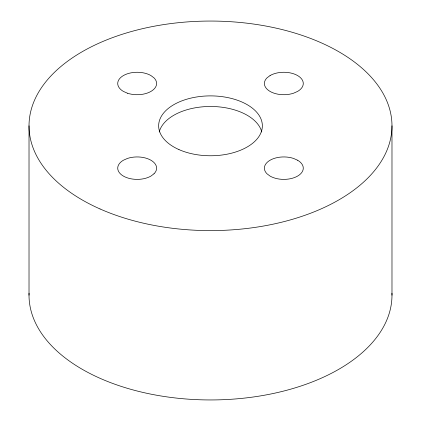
<?xml version="1.0" encoding="UTF-8"?>
<svg xmlns="http://www.w3.org/2000/svg" width="421" height="421" viewBox="0 0 421 421"><rect width="100%" height="100%" fill="white"/><g stroke="black" fill="none" stroke-linecap="round" stroke-linejoin="round"><path stroke-width="0.63" d="M391.983 125.826L391.983 295.174M29.017 125.826L29.017 295.174M391.951 293.216A181.483 104.776 0 0 1 210.5 399.95A181.483 104.776 0 0 1 29.049 293.216M159.227 131.952A51.851 29.938 0 0 1 210.5 106.476A51.851 29.938 0 0 1 261.773 131.952M270.082 75.554L266.988 77.88A19.445 11.225 0 0 0 270.082 91.431A19.445 11.225 0 0 0 293.553 93.215L297.579 91.431A19.445 11.225 0 0 0 297.579 75.554A19.445 11.225 0 0 0 270.082 75.554M154.012 173.778L150.918 176.099A19.445 11.225 0 0 1 123.421 176.099A19.445 11.225 0 0 1 123.421 160.222L127.447 158.438A19.445 11.225 0 0 1 150.918 160.222A19.445 11.225 0 0 1 154.012 173.778M297.579 160.222L293.553 158.438A19.445 11.225 0 0 0 270.082 160.222A19.445 11.225 0 0 0 266.988 173.778L270.082 176.099A19.445 11.225 0 0 0 297.579 176.099A19.445 11.225 0 0 0 297.579 160.222M127.447 93.215L123.421 91.431A19.445 11.225 0 0 1 123.421 75.554A19.445 11.225 0 0 1 150.918 75.554L154.012 77.88A19.445 11.225 0 0 1 150.918 91.431A19.445 11.225 0 0 1 127.447 93.215M100.024 208.953A181.483 104.776 0 0 0 390.425 139.504A181.483 104.776 0 0 0 141.051 29.028A181.483 104.776 0 0 0 100.024 208.953M178.936 149.576A51.851 29.938 0 0 0 261.909 129.736A51.851 29.938 0 0 0 190.655 98.167A51.851 29.938 0 0 0 178.936 149.576"/></g></svg>
